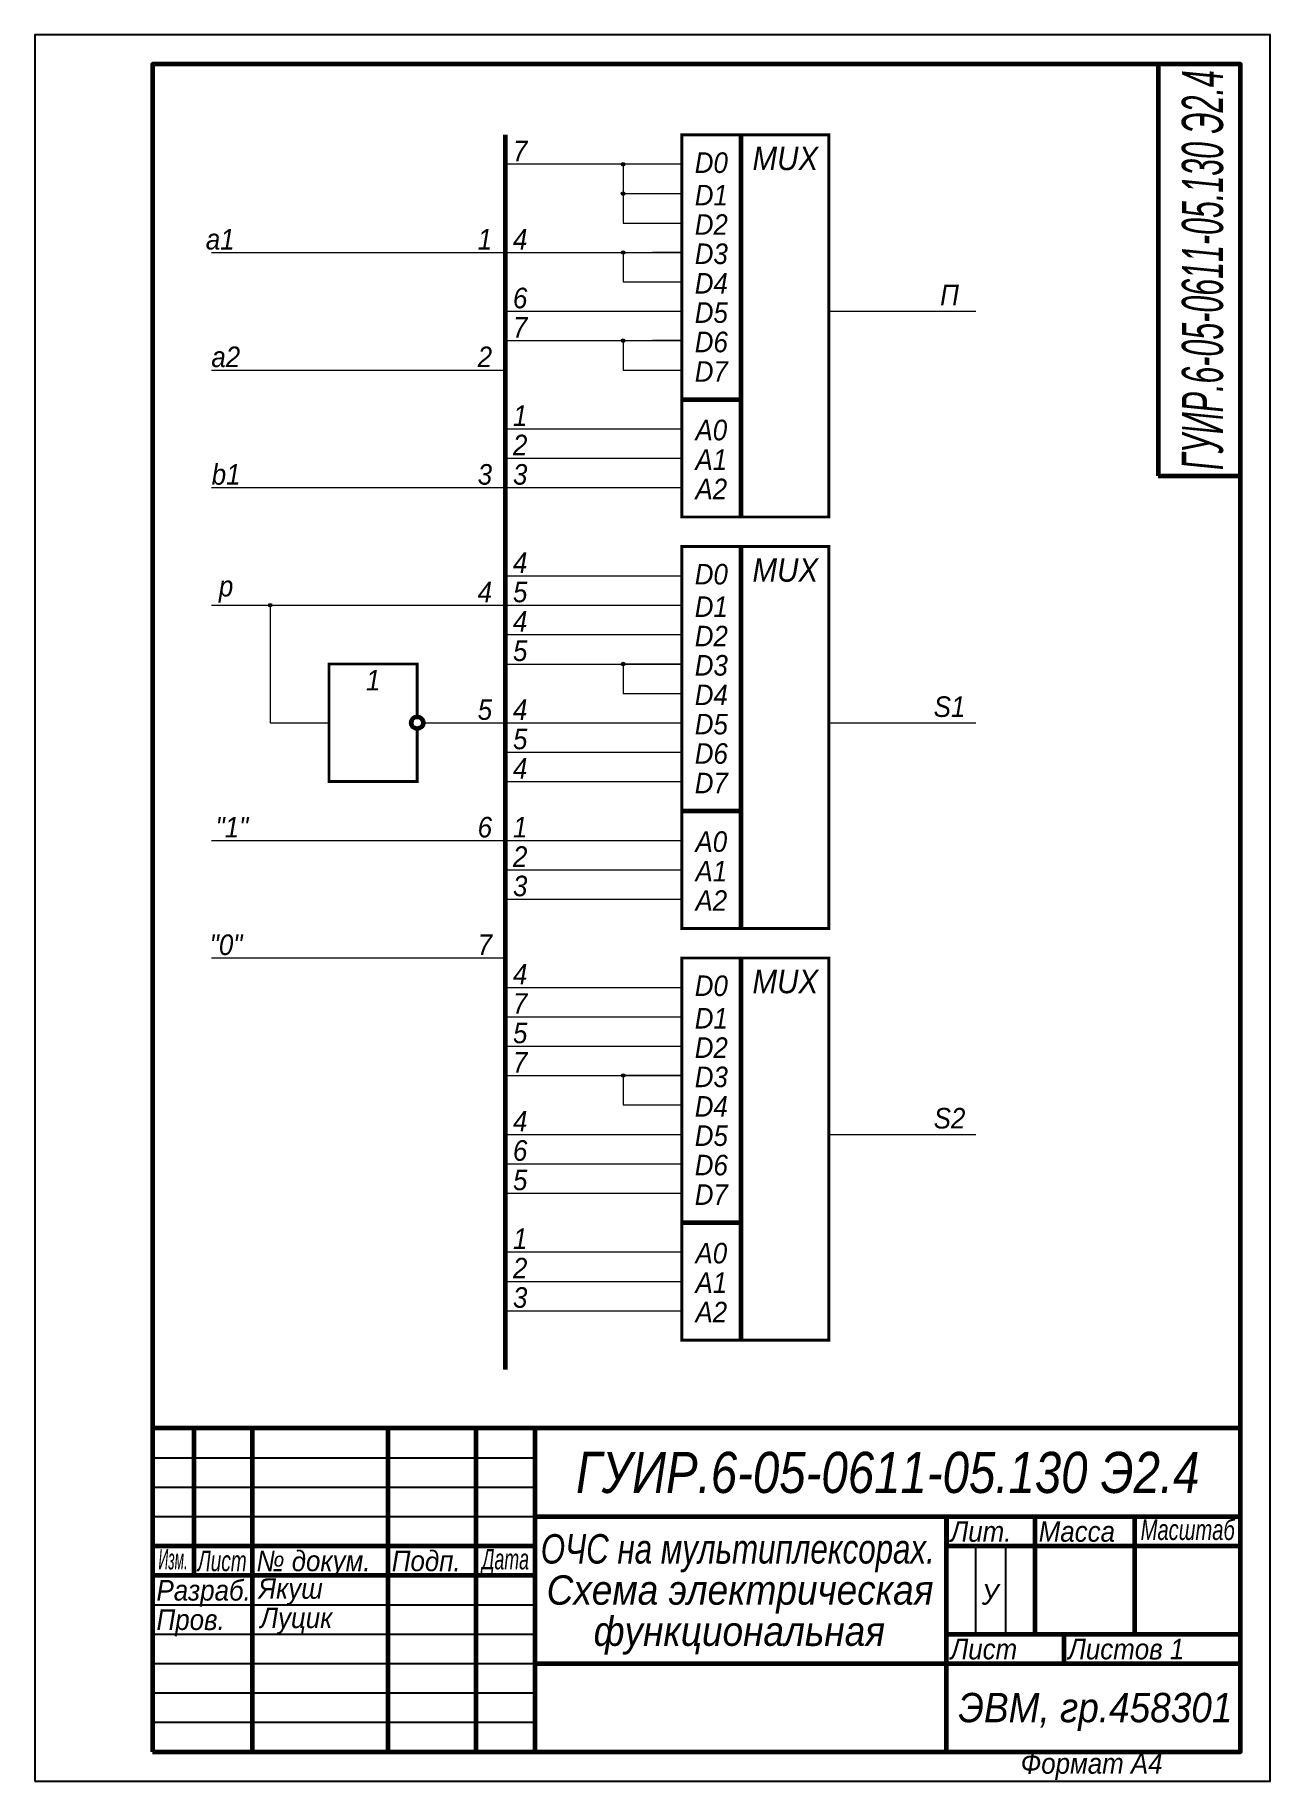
# Model space of a CAD drawing. Header units: millimetres. Extents: x 0 to 210, y 0 to 297.
import ezdxf
from ezdxf.enums import TextEntityAlignment as Align

# ---------------------------------------------------------------- set-up
doc = ezdxf.new("R2010")
doc.units = ezdxf.units.MM
doc.header["$LTSCALE"] = 0.5
doc.layers.get('0').update_dxf_attribs({"lineweight": 60})
doc.layers.get('Defpoints').update_dxf_attribs({"color": 5})
doc.layers.add('4-текст', color=7, linetype='Continuous', true_color=0x00ad00)
doc.layers.add('small', color=7, linetype='Continuous', lineweight=20)
doc.layers.add('фигуры', color=7, linetype='Continuous', lineweight=40)
doc.styles.get("Standard").update_dxf_attribs({"font": 'ariali.ttf', "width": 0.9})

msp = doc.modelspace()

# ---------------------------------------------------------------- hatches: boundary and pattern name
at = {"layer": 'small'}
h = msp.add_hatch(color=256, dxfattribs=at)
h.dxf.hatch_style = 1
h.paths.add_polyline_path([(100.3, 275, 1), (99.7, 275, 1)])
h = msp.add_hatch(color=256, dxfattribs=at)
h.dxf.hatch_style = 1
h.paths.add_polyline_path([(100.3, 270, 1), (99.7, 270, 1)])
h = msp.add_hatch(color=256, dxfattribs=at)
h.dxf.hatch_style = 1
h.paths.add_polyline_path([(100.3, 260, 1), (99.7, 260, 1)])
h = msp.add_hatch(color=256, dxfattribs=at)
h.dxf.hatch_style = 1
h.paths.add_polyline_path([(100.3, 245, 1), (99.7, 245, 1)])
h = msp.add_hatch(color=256, dxfattribs=at)
h.dxf.hatch_style = 1
h.paths.add_polyline_path([(40.3, 200, 1), (39.7, 200, 1)])
h = msp.add_hatch(color=256, dxfattribs=at)
h.dxf.hatch_style = 1
h.paths.add_polyline_path([(100.3, 190, 1), (99.7, 190, 1)])
h = msp.add_hatch(color=256, dxfattribs=at)
h.dxf.hatch_style = 1
h.paths.add_polyline_path([(100.3, 120, 1), (99.7, 120, 1)])

# ---------------------------------------------------------------- linework, layer by layer
for p, q in [((20, 292), (20, 278)), ((191, 292), (191, 222)), ((80, 70), (80, 280)), ((191, 222), (205, 222)), ((155, 45), (155, 40))]:
    msp.add_line(p, q)
at = {"ltscale": 4}
for p, q in [((120, 280), (120, 215)), ((110, 235), (120, 235)), ((120, 210), (120, 145)), ((110, 165), (120, 165)), ((120, 140), (120, 75)), ((110, 95), (120, 95))]:
    msp.add_line(p, q, dxfattribs=at)
at = {"lineweight": 60}
for p, q in [((205, 60), (20, 60)), ((27, 60), (27, 35)), ((37, 5), (37, 60)), ((60, 60), (60, 5)), ((75, 5), (75, 60)), ((85, 60), (85, 5)), ((85, 45), (205, 45)), ((155, 5), (155, 45)), ((170, 45), (170, 25)), ((187, 25), (187, 45)), ((20, 40), (85, 40)), ((155, 40), (205, 40)), ((20, 35), (85, 35)), ((155, 25), (205, 25)), ((175, 20), (175, 25)), ((85, 20), (205, 20))]:
    msp.add_line(p, q, dxfattribs=at)
at = {"lineweight": -3}
for p, q in [((20, 55), (85, 55)), ((20, 50), (85, 50)), ((20, 45), (85, 45)), ((160, 25), (160, 40)), ((165, 40), (165, 25)), ((20, 30), (85, 30)), ((20, 25), (85, 25)), ((20, 20), (85, 20)), ((20, 15), (85, 15)), ((20, 10), (85, 10))]:
    msp.add_line(p, q, dxfattribs=at)
at = {"lineweight": 60}
msp.add_lwpolyline([(20, 5), (205, 5), (205, 292), (20, 292)], close=True, dxfattribs=at)
at = {"const_width": 0.5}
msp.add_lwpolyline([(65, 178.98), (65, 170), (50, 170), (50, 190), (65, 190), (65, 181.02)], dxfattribs=at)
msp.add_circle((65, 180), 1.02)
at = {"layer": 'Defpoints'}
msp.add_lwpolyline([(0, 0), (210, 0), (210, 297), (0, 297)], close=True, dxfattribs=at)
at = {"layer": 'small'}
for p, q in [((110, 280), (110, 275)), ((110, 275), (80, 275)), ((80, 275), (80, 260)), ((100, 275), (100, 265)), ((100, 275), (100, 270)), ((100, 270), (110, 270)), ((100, 265), (110, 265)), ((30, 260), (80, 260)), ((80, 260), (110, 260)), ((80, 260), (80, 250)), ((100, 260), (100, 255)), ((110, 260), (105, 260)), ((100, 255), (110, 255)), ((80, 250), (110, 250)), ((80, 250), (80, 245)), ((135, 250), (160, 250)), ((80, 245), (110, 245)), ((100, 245), (100, 240)), ((110, 245), (105, 245)), ((30, 240), (80, 240)), ((100, 240), (110, 240)), ((80, 230), (110, 230)), ((80, 225), (110, 225)), ((30, 220), (80, 220)), ((80, 220), (110, 220)), ((80, 205), (110, 205)), ((30, 200), (80, 200)), ((40, 200), (40, 180)), ((80, 200), (110, 200)), ((80, 195), (110, 195)), ((80, 190), (110, 190)), ((110, 190), (100, 190)), ((100, 190), (100, 185)), ((100, 185), (110, 185)), ((40, 180), (50, 180)), ((66, 180), (80, 180)), ((80, 180), (110, 180)), ((135, 180), (160, 180)), ((80, 175), (110, 175)), ((80, 170), (110, 170)), ((30, 160), (80, 160)), ((80, 160), (110, 160)), ((80, 155), (110, 155)), ((80, 150), (110, 150)), ((30, 140), (80, 140)), ((80, 135), (110, 135)), ((80, 130), (110, 130)), ((80, 125), (110, 125)), ((80, 120), (110, 120)), ((110, 120), (100, 120)), ((100, 120), (105, 120)), ((100, 120), (100, 115)), ((100, 115), (110, 115)), ((80, 110), (110, 110)), ((135, 110), (160, 110)), ((80, 105), (110, 105)), ((80, 100), (110, 100)), ((80, 90), (110, 90)), ((80, 85), (110, 85)), ((80, 80), (110, 80))]:
    msp.add_line(p, q, dxfattribs=at)
at = {"layer": 'small', "ltscale": 4, "const_width": 0.5}
for points in [[(110, 280), (135, 280), (135, 215), (110, 215)], [(110, 210), (135, 210), (135, 145), (110, 145)], [(110, 140), (135, 140), (135, 75), (110, 75)]]:
    msp.add_lwpolyline(points, close=True, dxfattribs=at)
at = {"layer": 'small'}
for centre in [(100, 275), (100, 270), (100, 260), (100, 245), (40, 200), (100, 190), (100, 120)]:
    msp.add_circle(centre, 0.3, dxfattribs=at)

# ---------------------------------------------------------------- texts
at = {"lineweight": -3, "width": 0.9}
msp.add_text('Формат А4', height=3.5, dxfattribs=at).set_placement((167.6, 1.25))
at = {"ltscale": 4, "char_height": 3.5, "attachment_point": 5}
for s, insert in [('D0', (115, 275.25)), ('D1', (115, 269.75)), ('D2', (115, 264.75)), ('D3', (115, 259.75)), ('D4', (115, 254.75)), ('D5', (115, 249.75)), ('D6', (115, 244.75)), ('D7', (115, 239.75)), ('A0', (115, 229.77)), ('A1', (115, 224.77)), ('A2', (115, 219.77)), ('D0', (115, 205.25)), ('D1', (115, 199.75)), ('D2', (115, 194.75)), ('D3', (115, 189.75)), ('D4', (115, 184.75)), ('D5', (115, 179.75)), ('D6', (115, 174.75)), ('D7', (115, 169.75)), ('A0', (115, 159.77)), ('A1', (115, 154.77)), ('A2', (115, 149.77)), ('D0', (115, 135.25)), ('D1', (115, 129.75)), ('D2', (115, 124.75)), ('D3', (115, 119.75)), ('D4', (115, 114.75)), ('D5', (115, 109.75)), ('D6', (115, 104.75)), ('D7', (115, 99.75)), ('A0', (115, 89.77)), ('A1', (115, 84.77)), ('A2', (115, 79.77))]:
    msp.add_mtext_dynamic_manual_height_columns(s, width=10, gutter_width=23.05, heights=[0], dxfattribs=dict(at, insert=insert))
at = {"layer": '4-текст', "width": 0.528566}
msp.add_text('ГУИР.6-05-0611-05.130 Э2.4', height=7, rotation=90, dxfattribs=at).set_placement((202, 223), (202, 291), align=Align.FIT)
at = {"layer": '4-текст'}
for s, height, width, p, p2 in [('ГУИР.6-05-0611-05.130 Э2.4', 7, 0.82394, (92, 49), (198, 49)), ('ОЧС на мультиплексорах.', 5, 0.761942, (86, 37), (153, 37))]:
    msp.add_text(s, height=height, dxfattribs=dict(at, width=width)).set_placement(p, p2, align=Align.FIT)
at = {"layer": '4-текст', "lineweight": -3}
for s, width, p, p2 in [('Масштаб', 0.695632, (188, 41), (204, 41)), ('Изм.', 0.477058, (21, 36), (26, 36)), ('Лист', 0.661591, (27.67, 35.7), (36, 35.7)), ('Дата', 0.617556, (76, 36), (84, 36))]:
    msp.add_text(s, height=3.5, dxfattribs=dict(at, width=width)).set_placement(p, p2, align=Align.FIT)
at = {"layer": '4-текст', "lineweight": -3, "width": 0.9}
for s, p in [('Лит.', (155.67, 40.7)), ('Масса', (170.67, 40.7)), ('№ докум.', (37.67, 35.7)), ('Подп.', (60.67, 35.7)), ('Разраб.', (20.67, 30.7)), ('Пров.', (20.67, 25.7)), ('Лист', (155.67, 20.7)), ('Листов 1', (175.67, 20.7))]:
    msp.add_text(s, height=3.5, dxfattribs=at).set_placement(p)
at = {"layer": '4-текст', "width": 0.9}
for s, height, p in [('Якуш', 3.5, (38, 31)), ('Схема электрическая', 5, (87, 30)), ('У', 3.5, (161, 30)), ('Луцик', 3.5, (38.32, 26.02)), ('функциональная', 5, (95, 23)), ('ЭВМ, гр.458301', 5, (157, 10))]:
    msp.add_text(s, height=height, dxfattribs=at).set_placement(p)
at = {"layer": 'small', "char_height": 3.5, "attachment_point": 1}
for s, insert in [('\\pxqc;7', (78, 279)), ('\\pxqc;{\\fArial|b0|i1|c0|p34;a1}', (27, 264)), ('\\pxqc;{\\fArial|b0|i1|c0|p34;1}', (72, 264)), ('\\pxqc;{\\fArial|b0|i1|c204|p34;4}', (78, 264)), ('\\pxqc;6', (78, 254)), ('\\pxqc;{\\fArial|b0|i1|c204|p34;П}', (151, 254.5)), ('\\pxqc;7', (78, 249)), ('{\\fArial|b0|i1|c0|p34;a\\fArial|b0|i1|c204|p34;2}', (30, 244)), ('\\pxqc;{\\fArial|b0|i1|c204|p34;2}', (72, 244)), ('\\pxqc;{\\fArial|b0|i1|c0|p34;1}', (78, 234)), ('\\pxqc;{\\fArial|b0|i1|c204|p34;2}', (78, 229)), ('\\pxqc;{\\fArial|b0|i1|c0|p34;b1}', (28, 224)), ('\\pxqc;{\\fArial|b0|i1|c204|p34;3}', (72, 224)), ('\\pxqc;{\\fArial|b0|i1|c204|p34;3}', (78, 224)), ('\\pxqc;{\\fArial|b0|i1|c204|p34;4}', (78, 209)), ('\\pxqc;{\\fArial|b0|i1|c0|p34;p}', (28, 205)), ('\\pxqc;{\\fArial|b0|i1|c204|p34;4}', (72, 204)), ('\\pxqc;5', (78, 204)), ('\\pxqc;{\\fArial|b0|i1|c204|p34;4}', (78, 199)), ('\\pxqc;5', (78, 194)), ('\\pxqc;{\\fArial|b0|i1|c0|p34;1}', (53, 189)), ('\\pxqc;{\\fArial|b0|i1|c0|p34;S1}', (151, 184.5)), ('\\pxqc;{\\fArial|b0|i1|c204|p34;5}', (72, 184)), ('\\pxqc;{\\fArial|b0|i1|c204|p34;4}', (78, 184)), ('\\pxqc;5', (78, 179)), ('\\pxqc;{\\fArial|b0|i1|c204|p34;4}', (78, 174)), ('\\pxqc;{\\fArial|b0|i1|c204|p34;"\\fArial|b0|i1|c0|p34;1\\fArial|b0|i1|c204|p34;"}', (29, 164)), ('\\pxqc;{\\fArial|b0|i1|c204|p34;6}', (72, 164)), ('\\pxqc;{\\fArial|b0|i1|c0|p34;1}', (78, 164)), ('\\pxqc;{\\fArial|b0|i1|c204|p34;2}', (78, 159)), ('\\pxqc;{\\fArial|b0|i1|c204|p34;3}', (78, 154)), ('\\pxqc;{\\fArial|b0|i1|c204|p34;"0"}', (28, 144)), ('\\pxqc;7', (72, 144)), ('\\pxqc;{\\fArial|b0|i1|c204|p34;4}', (78, 139)), ('\\pxqc;7', (78, 134)), ('\\pxqc;5', (78, 129)), ('\\pxqc;7', (78, 124)), ('\\pxqc;{\\fArial|b0|i1|c204|p34;4}', (78, 114)), ('\\pxqc;{\\fArial|b0|i1|c0|p34;S\\fArial|b0|i1|c204|p34;2}', (151, 114.5)), ('\\pxqc;6', (78, 109)), ('\\pxqc;5', (78, 104)), ('\\pxqc;{\\fArial|b0|i1|c0|p34;1}', (78, 94)), ('\\pxqc;{\\fArial|b0|i1|c204|p34;2}', (78, 89)), ('\\pxqc;{\\fArial|b0|i1|c204|p34;3}', (78, 84))]:
    msp.add_mtext_dynamic_manual_height_columns(s, width=9, gutter_width=23.05, heights=[0], dxfattribs=dict(at, insert=insert))
at = {"layer": 'фигуры', "width": 0.9}
for p in [(122, 274), (122, 204), (122, 134)]:
    msp.add_text('MUX', height=4, dxfattribs=at).set_placement(p)

doc.saveas('drawing.dxf')
